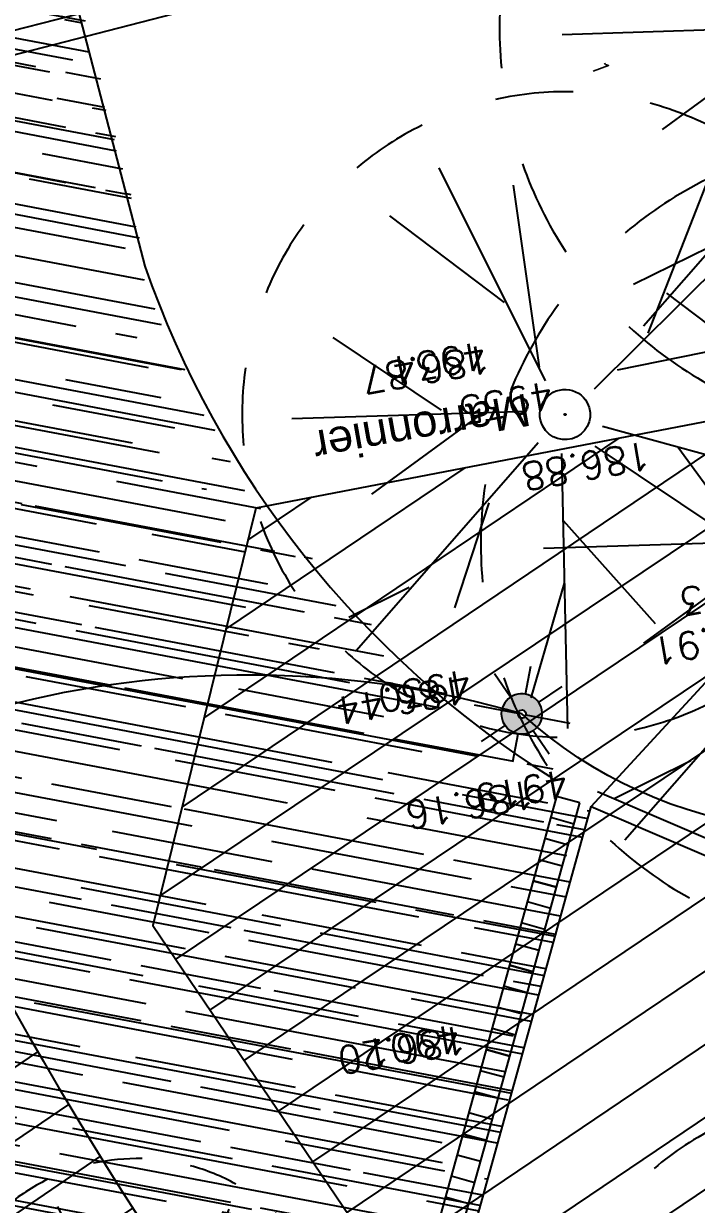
# Model space of a CAD drawing. Extents: x -2313930 to 3286427, y -3858277 to 2572692.
# Drawn here: x 4041 to 4869, y 3127 to 4582 of the extents above; entities that cross this region are included whole.
import ezdxf
from ezdxf.enums import TextEntityAlignment as Align
from ezdxf.lldxf.tags import DXFTag

# ---------------------------------------------------------------- set-up
doc = ezdxf.new("R2010")
doc.units = 0
doc.layers.add('_GAZELEC-RESERVATION 2', color=132, linetype='Continuous', lineweight=18)
doc.layers.add('Fond topo - P', color=252, linetype='Continuous', lineweight=50)
for name, color, linetype in [('Fond topo - ASS', 252, 'Continuous'), ('Fond topo - ESPACE_BOISE', 252, 'Continuous'), ('Fond topo - VEG', 252, 'Continuous'), ('Fond topo - VEG_TXT_ESSENCE', 252, 'Continuous'), ('Fond topo - Z', 252, 'Continuous'), ('Fond topo - Z_500', 252, 'Continuous'), ('prlm-VRD', 2, 'Continuous'), ('SA - bordure', 252, 'Continuous'), ('SA - bât E', 252, 'Continuous'), ('SA - béton balayé', 252, 'Continuous'), ('SA - EBC', 252, 'Continuous'), ('SA - ECL-réso', 252, 'Eclairage public'), ('SA - enrobé', 252, 'Continuous'), ('SA - limite revêtement', 252, 'Continuous')]:
    doc.layers.add(name, color=color, linetype=linetype)
for name, color, linetype, plot in [('Fond topo - N', 252, 'Continuous', False), ('Fond topo - NCACHE', 252, 'Continuous', False), ('Fond topo - ZCACHE', 252, 'Continuous', False)]:
    doc.layers.add(name, color=color, linetype=linetype, plot=plot)
doc.styles.add('2000_ARIAL', font='arial.ttf', dxfattribs={"height": 0.400000006})
doc.styles.add('Lignes', font='arial.ttf', dxfattribs={"height": 0.35})
doc.styles.add('SIMPLEX', font='simplex_.ttf', dxfattribs={"height": 1.25})
tags = doc.linetypes.add('CACHE2', pattern=[4.762499928474426, 3.174999952316284, -1.587499976158142]).pattern_tags.tags
tags[6:7] = [DXFTag(74, 4), DXFTag(75, 0), DXFTag(340, '0'), DXFTag(46, 0.0), DXFTag(50, 0.0), DXFTag(44, 0.0), DXFTag(45, 0.0)]
tags[4:5] = [DXFTag(74, 4), DXFTag(75, 0), DXFTag(340, '0'), DXFTag(46, 0.0), DXFTag(50, 0.0), DXFTag(44, 0.0), DXFTag(45, 0.0)]
tags = doc.linetypes.add('Eclairage public', pattern='A,5,-0.25,["ECL",Lignes,S=1,R=0,X=0,Y=-0.18],-1.25', length=6.5).pattern_tags.tags
tags[15:16] = [DXFTag(74, 4), DXFTag(75, 0), DXFTag(340, '0'), DXFTag(46, 0.0), DXFTag(50, 0.0), DXFTag(44, 0.0), DXFTag(45, 0.0)]
tags[4:5] = [DXFTag(74, 4), DXFTag(75, 0), DXFTag(340, '0'), DXFTag(46, 0.0), DXFTag(50, 0.0), DXFTag(44, 0.0), DXFTag(45, 0.0)]
tags = doc.linetypes.add('L1', pattern=[1.0000000298023224, 0.6000000238418579, -0.4000000059604645]).pattern_tags.tags
tags[6:7] = [DXFTag(74, 4), DXFTag(75, 0), DXFTag(340, '0'), DXFTag(46, 0.0), DXFTag(50, 0.0), DXFTag(44, 0.0), DXFTag(45, 0.0)]
tags[4:5] = [DXFTag(74, 4), DXFTag(75, 0), DXFTag(340, '0'), DXFTag(46, 0.0), DXFTag(50, 0.0), DXFTag(44, 0.0), DXFTag(45, 0.0)]
pattern_1 = [(34.27639858860678, (-277130161.1279894, -473864756.7787022), (-42.238928459823, 61.97477650275113), [])]

# ---------------------------------------------------------------- blocks, each defined once
blk = doc.blocks.new('Candélabre', base_point=(-13.42592592600001, -9.391534390999993))
for points in [[(-13.67592592600001, -9.391534390999993, -1), (-13.17592592600001, -9.391534390999993), (-13.37592592600001, -9.391534390999993, 1), (-13.475925926, -9.391534390999993)], [(-13.67592592600001, -9.391534390999993, -1), (-13.17592592600001, -9.391534390999993), (-13.37592592600001, -9.391534390999993, 1), (-13.475925926, -9.391534390999993)], [(-13.67592592600001, -9.391534390999993), (-13.475925926, -9.391534390999993, 1), (-13.37592592600001, -9.391534390999993), (-13.17592592600001, -9.391534390999993, -1)], [(-13.67592592600001, -9.391534390999993), (-13.475925926, -9.391534390999993, 1), (-13.37592592600001, -9.391534390999993), (-13.17592592600001, -9.391534390999993, -1)]]:
    blk.add_hatch(color=250).paths.add_polyline_path(points)
at = {"linetype": 'Continuous', "flags": 128}
for points in [[(-13.42592592600001, -9.141534390999993), (-13.42592592600001, -8.791534391999988)], [(-13.60270262100001, -9.214757695999992), (-13.850189994, -8.967270322999994)], [(-13.24914923200001, -9.214757696999996), (-13.001661857, -8.96727032199999)], [(-14.02592592600001, -9.391534390999993), (-13.67592592600001, -9.391534390999993)], [(-13.17592592600001, -9.391534390999993), (-12.825925927, -9.391534390999993)], [(-13.85018999600001, -9.815798461), (-13.60270262200001, -9.568311086999998)], [(-13.00166185800001, -9.815798458999993), (-13.249149231, -9.568311085999994)], [(-13.42592592600001, -9.991534390999988), (-13.42592592600001, -9.641534390999993)]]:
    blk.add_lwpolyline(points, dxfattribs=at)
for points in [[(-13.67592592600001, -9.391534390999993), (-13.475925926, -9.391534390999993, -1), (-13.37592592600001, -9.391534390999993), (-13.17592592600001, -9.391534390999993, 1)], [(-13.67592592600001, -9.391534390999993), (-13.475925926, -9.391534390999993, 1), (-13.37592592600001, -9.391534390999993), (-13.17592592600001, -9.391534390999993, -1)]]:
    blk.add_lwpolyline(points, format="xyb", close=True, dxfattribs=at)
blk = doc.blocks.new('ASS07')
at = {"ltscale": 2}
for p, q in [((-0.25, -0.45), (-0.25, 0.4500000000000001)), ((0, -0.45), (0, 0.4500000000000001)), ((0.25, -0.45), (0.25, 0.4500000000000001))]:
    blk.add_line(p, q, dxfattribs=at)
at = {"ltscale": 2, "flags": 128}
blk.add_lwpolyline([(0.5, -0.5), (0.5, 0.5), (-0.5, 0.5), (-0.5, -0.5)], close=True, dxfattribs=at)
blk = doc.blocks.new('PTOPO')
at = {"layer": 'Fond topo - NCACHE', "style": 'SIMPLEX'}
blk.add_attdef('MAT', text='', height=0.34, dxfattribs=at).set_placement((0.09999999986030161, -0.09999999962747097), align=Align.TOP_LEFT)
at = {"layer": 'Fond topo - ZCACHE', "style": 'SIMPLEX'}
blk.add_attdef('ALT', (0.09999999986030161, 0.09999999962747097), '', height=0.34, dxfattribs=at)
blk = doc.blocks.new('VEG12')
at = {"ltscale": 2}
for p, q in [((0.01815258799999997, 0.057406781), (0.100441039, 0.47293725)), ((0.05749608, 0.253444298), (0.145517598, 0.414706841)), ((0.037902722, 0.15845596), (-0.06593155700000003, 0.344147082)), ((-0.158788295, 0.086017079), (-0.245985314, 0.284587218)), ((0.04981112299999996, 0.033821695), (0.391570728, 0.285894318)), ((0.143890955, 0.107467204), (0.230033352, 0.253971609)), ((0.2917471699999999, 0.208620217), (0.392372872, 0.233301274)), ((-0.05229389700000003, 0.02983962500000001), (-0.383643778, 0.204631851)), ((-0.25001839, 0.135126714), (-0.3755999820000001, 0.091127132)), ((0.122915307, -0.02992704099999999), (0.317230371, 0.05540147100000001)), ((0.057557527, -0.01766878999999999), (0.411943876, -0.08413611500000001)), ((-0.05265807700000003, -0.029192154), (-0.412380265, -0.256628677)), ((-0.09359106700000003, -0.049762263), (-0.2956446150000001, -0.04653133200000001)), ((0.01825986499999999, -0.057372749), (0.107637982, -0.4128258760000001)), ((0.184132294, -0.04763066399999999), (0.323120213, -0.192805613)), ((0.02259491799999996, -0.07955337300000001), (0.001649748999999978, -0.36183712)), ((-0.151821475, -0.09483882200000002), (-0.2999525240000001, -0.315936062)), ((0.05371548199999998, -0.188497704), (0.197263789, -0.356749422))]:
    blk.add_line(p, q, dxfattribs=at)
for start, end in [(90, 103.8461539085843), (62.30769199853572, 76.15384597947835), (117.6923078993823, 131.5384619204946), (34.61538499867542, 48.46153799321151), (145.3846149358338, 159.2307690506909), (6.923076979206323, 20.76923090842763), (173.0769230068974, 186.9230769931026), (339.2307689837768, 353.0769230207937), (200.7692310571047, 214.6153850641662), (311.5384620067885, 325.3846150013246), (228.4615380795054, 242.3076921006177), (283.8461540205217, 297.6923080014643), (256.1538460914157, 270)]:
    blk.add_arc((0, 0), 0.496982058, start, end, dxfattribs=at)
blk = doc.blocks.new('VEG14')
at = {"ltscale": 2, "flags": 128}
for points in [[(0.5, 0, -1), (-0.5, 0, -1)], [(0.016, 0, -1), (-0.016, 0, -1)]]:
    blk.add_lwpolyline(points, format="xyb", close=True, dxfattribs=at)
blk = doc.blocks.new('VEG12A')
at = {"ltscale": 2}
for p, q in [((0.01815258799999997, 0.057406781), (0.100441039, 0.47293725)), ((0.05749608, 0.253444298), (0.145517598, 0.414706841)), ((0.037902722, 0.15845596), (-0.06593155700000003, 0.344147082)), ((-0.158788295, 0.086017079), (-0.245985314, 0.284587218)), ((0.04981112299999996, 0.033821695), (0.391570728, 0.285894318)), ((0.143890955, 0.107467204), (0.230033352, 0.253971609)), ((0.2917471699999999, 0.208620217), (0.392372872, 0.233301274)), ((-0.05229389700000003, 0.02983962500000001), (-0.383643778, 0.204631851)), ((-0.25001839, 0.135126714), (-0.3755999820000001, 0.091127132)), ((0.122915307, -0.02992704099999999), (0.317230371, 0.05540147100000001)), ((0.057557527, -0.01766878999999999), (0.411943876, -0.08413611500000001)), ((-0.05265807700000003, -0.029192154), (-0.412380265, -0.256628677)), ((-0.09359106700000003, -0.049762263), (-0.2956446150000001, -0.04653133200000001)), ((0.01825986499999999, -0.057372749), (0.107637982, -0.4128258760000001)), ((0.184132294, -0.04763066399999999), (0.323120213, -0.192805613)), ((0.02259491799999996, -0.07955337300000001), (0.001649748999999978, -0.36183712)), ((-0.151821475, -0.09483882200000002), (-0.2999525240000001, -0.315936062)), ((0.05371548199999998, -0.188497704), (0.197263789, -0.356749422))]:
    blk.add_line(p, q, dxfattribs=at)
for start, end in [(90, 103.8461539085843), (62.30769199853572, 76.15384597947835), (117.6923078993823, 131.5384619204946), (34.61538499867542, 48.46153799321151), (145.3846149358338, 159.2307690506909), (6.923076979206323, 20.76923090842763), (173.0769230068974, 186.9230769931026), (200.7692310571047, 214.6153850641662), (228.4615380795054, 242.3076921006177), (283.8461540205217, 297.6923080014643), (256.1538460914157, 270)]:
    blk.add_arc((0, 0), 0.496982058, start, end, dxfattribs=at)
blk = doc.blocks.new('A$C1F970F0F')
at = {"layer": 'SA - béton balayé'}
h = blk.add_hatch(dxfattribs=at)
h.set_pattern_fill('BETON_BALAYE', color=256, scale=49.99999999999999, angle=-10.72360141139323, style=0, pattern_type=2)
h.set_pattern_definition([(349.2763985886067, (-277130161.1279894, -473864756.7787022), (117.3825536141096, 28.65896207176165), [749.9999999999999, -99.99999999999999, 250, -49.99999999999999]), (349.2763985886067, (-277130091.1375459, -473864744.5890418), (-36.75306622226226, 74.64222748057564), [150, -16.5, 299.9999999999999, -37.49999999999999]), (349.2763985886067, (-277130128.6565508, -473864719.6726964), (261.6928111209335, -15.46358973923611), [399.9999999999999, -69.99999999999999, 200, -49.99999999999999])])
edge = h.paths.add_edge_path()
edge.add_line((4573.130290087724, 3163.502218191653), (4572.587388874553, 3138.551197714189))
edge.add_line((4572.587388874553, 3138.551197714189), (4335.959790310385, 3161.627618007976))
edge.add_line((4335.959790310386, 3161.627618007976), (4101.711702543556, 3216.883656783785))
edge.add_line((4101.711702543555, 3216.883656783785), (3794.121073818753, 3350.614405995801))
edge.add_line((3794.121073818752, 3350.614405995801), (3488.001073872328, 3650.057357819608))
edge.add_line((3488.001073872328, 3650.057357819608), (3439.443776489608, 3561.741255544226))
edge.add_line((3439.443776489609, 3561.741255544226), (3263.06660252163, 3715.505841009586))
edge.add_line((3263.06660252163, 3715.505841009587), (3382.031087821121, 3851.965219138008))
edge.add_arc((3273.82032922416, 3950.53184195427), 146.372632037321, 317.6703507273745, 373.4087672985062)
edge.add_line((3416.202902650932, 3984.475180091787), (3274.535089319977, 4543.10055028774))
edge.add_line((3274.535089319977, 4543.100550287741), (4114.862525458211, 4759.238307391579))
edge.add_line((4114.862525458211, 4759.238307391578), (4195.880464718542, 4448.19375310233))
edge.add_arc((5350.090997825002, 4851.219383762675), 1222.551272422988, 199.2481093145573, 237.5753866648528)
edge.add_line((4694.571897263747, 3819.266709212514), (4745.451040933751, 3782.601481191716))
edge.add_line((4745.451040933751, 3782.601481191716), (4573.130290087724, 3163.502218191653))
at = {"layer": 'SA - EBC'}
h = blk.add_hatch(dxfattribs=at)
h.set_pattern_fill('_USER', color=256, scale=74.99999999999999, angle=-325.7236014113932, style=0, pattern_type=0)
h.set_pattern_definition(pattern_1)
edge = h.paths.add_edge_path()
edge.add_line((5801.470568619522, -3162.013069131843), (4083.559282644929, -3271.123614088357))
edge.add_line((4083.559282644929, -3271.123614088356), (4014.481307725509, -3717.332461968055))
edge.add_line((4014.48130772551, -3717.332461968055), (3135.517961824245, -3810.19300101904))
edge.add_line((3135.517961824245, -3810.19300101904), (2274.245008604417, -3693.648081323564))
edge.add_line((2274.245008604417, -3693.648081323564), (1554.636776175834, -3420.099318784944))
edge.add_arc((2508.775769578408, -2315.674454232369), 1459.498372788833, 157.1868533427094, 229.1754823893534, ccw=False)
edge.add_arc((1966.013830892235, -2087.371785851423), 870.6752834691503, 94.3015183869224, 157.1868533106914, ccw=False)
edge.add_line((1900.708697991695, -1219.149067345796), (2859.239020416566, -1223.495634912559))
edge.add_arc((3100.860739749298, 1265.329539486049), 2500.526305395239, 264.4549516394795, 302.9422754293212)
edge.add_arc((4209.331858878893, -445.3369775435177), 462.1229708170858, 302.9422754305585, 376.8336969250394)
edge.add_arc((2214.122706379954, -1049.006753214115), 2546.655714682971, 16.8336969158998, 38.14703645440247)
edge.add_arc((3041.32627014761, -399.2990096244524), 1494.806919462396, 38.14703657403813, 72.97328584086019)
edge.add_line((3479.031970107599, 1029.988031775616), (2182.437305702805, 1414.38613606858))
edge.add_line((2182.437305702805, 1414.38613606858), (1056.590900019184, 1822.819186472099))
edge.add_arc((1766.412018482452, 3779.442320525911), 2081.398594438606, 212.7495497786225, 250.0603089288685, ccw=False)
edge.add_line((15.86575126143373, 2653.472571668582), (-104.0907319930869, 3091.26353710603))
edge.add_line((-104.0907319930869, 3091.26353710603), (-169.6986146466322, 3639.54836895815))
edge.add_line((-169.6986146466322, 3639.548368958149), (-35.58090533515337, 6158.014854826562))
edge.add_arc((-194.3533792400212, 7143.826589584332), 998.5156357593988, 279.1493507374978, 373.962283499627)
edge.add_arc((2392.201579171132, 7786.918955579627), 1666.786287877102, 172.6269749467245, 193.9622835974407, ccw=False)
edge.add_arc((-45.50651600643437, 8102.354993671941), 791.2455775503726, -7.373025019439765, 16.43829965925021)
edge.add_line((713.3969204091394, 8326.263765657093), (486.7428317772967, 9142.81155059313))
edge.add_line((486.7428317772967, 9142.811550593131), (1338.845530021721, 9564.23852196786))
edge.add_line((1338.845530021721, 9564.23852196786), (1632.623584095551, 8945.24637913095))
edge.add_line((1632.623584095551, 8945.246379130947), (1394.029444699765, 8829.874494032001))
edge.add_line((1394.029444699765, 8829.874494032001), (1731.997733793977, 8131.230781666551))
edge.add_arc((1233.216649704336, 7889.945865525577), 554.0766919865823, -19.640967550384175, 25.815335324856676, ccw=False)
edge.add_line((1755.055695752756, 7703.706797235046), (1558.214479468655, 6807.520788570679))
edge.add_line((1558.214479468655, 6807.52078857068), (1570.021725572625, 6609.158708993335))
edge.add_line((1570.021725572625, 6609.158708993335), (1852.913141606868, 5734.125706863067))
edge.add_line((1852.913141606869, 5734.125706863067), (2726.748207475315, 4020.986816292172))
edge.add_line((2726.748207475315, 4020.986816292172), (3802.352916265851, 4004.947770972833))
edge.add_arc((8355.58168857983, 5950.706307988518), 4951.552134169374, 203.138762427905, 230.8301436200186)
edge.add_arc((13583.66465597079, 12367.85935474512), 13228.79229856088, 230.8301435441083, 233.1638398044412)
edge.add_line((5652.622255943647, 1780.153648245416), (4998.697813068342, 1820.441475819727))
edge.add_line((4998.697813068342, 1820.441475819727), (4863.841220233488, 767.0816613875431))
edge.add_line((4863.841220233488, 767.0816613875434), (5595.355488733695, 631.185878681516))
edge.add_line((5595.355488733695, 631.1858786815158), (5852.747939948536, -2020.707044821664))
edge.add_line((5852.747939948536, -2020.707044821665), (5881.394298709887, -2966.563612924887))
edge.add_line((5881.394298709887, -2966.563612924887), (5801.470568619523, -3162.013069131842))
h = blk.add_hatch(dxfattribs=at)
h.set_pattern_fill('_USER', color=256, scale=74.99999999999999, angle=-325.7236014113932, style=0, pattern_type=0)
h.set_pattern_definition(pattern_1)
h.paths.add_polyline_path([(5258.989506963931, 4651.014984356799), (4979.666822061707, 4274.583990936589), (4332.460325507403, 4149.863381154346), (4205.794518420665, 3635.760149207731), (4511.894464099185, 3183.273493731516), (4833.004681518186, 2817.029383936907), (5298.321323071383, 2394.807127551241), (5623.096600573816, 2285.432920207038), (5632.124077353954, 2583.278516646508), (6097.045013464067, 2669.092105601658), (6136.1138070537, 3163.451616814499)])
at = {"layer": 'Fond topo - ESPACE_BOISE', "linetype": 'L1', "ltscale": 2, "flags": 128}
blk.add_lwpolyline([(5801.470568619522, -3162.013069131843), (4083.559282644929, -3271.123614088356), (4014.48130772551, -3717.332461968055), (3135.517961824245, -3810.19300101904), (2274.245008604417, -3693.648081323564), (1554.636776175834, -3420.099318784944, -0.3248648439675891), (1163.447808694293, -1749.787382690587, -0.2814891279475962), (1900.708697991695, -1219.149067345796), (2859.239020416566, -1223.495634912559, 0.1695292870025676), (4460.631470672048, -833.159289007697, 0.3340686001642133), (4651.652558133293, -311.5085830883972, 0.09326601102169153), (4216.884593398947, 524.0158635944096, 0.153138720952933), (3479.031970107599, 1029.988031775616), (2182.437305702805, 1414.38613606858), (1056.590900019184, 1822.819186472099, -0.1642525569996709), (15.86575126143373, 2653.472571668582), (-104.0907319930869, 3091.26353710603), (-169.6986146466322, 3639.548368958149), (-35.58090533515337, 6158.014854826562, 0.4390366150430304), (774.660880078399, 7384.751557306568, -0.09336270405047195), (739.1967976091219, 8000.81547627212, 0.104271961321091), (713.3969204091394, 8326.263765657093), (486.7428317772967, 9142.811550593131), (1338.845530021721, 9564.23852196786), (1632.623584095551, 8945.246379130947), (1394.029444699765, 8829.874494032001), (1731.997733793977, 8131.23078166655, -0.2009829630843761), (1755.055695752756, 7703.706797235046), (1558.214479468655, 6807.52078857068), (1570.021725572625, 6609.158708993335), (1852.913141606869, 5734.125706863067), (2726.748207475315, 4020.986816292172), (3802.352916265851, 4004.947770972833, 0.121417881002313), (5228.074839294609, 2111.882341611708, 0.01018302282179253), (5652.622255943647, 1780.153648245416), (4998.697813068342, 1820.441475819727), (4863.841220233488, 767.0816613875434), (5595.355488733695, 631.1858786815158), (5852.747939948536, -2020.707044821665), (5881.394298709887, -2966.563612924887)], format="xyb", close=True, dxfattribs=at)
blk.add_lwpolyline([(5258.989506963931, 4651.014984356799), (4979.666822061707, 4274.583990936589), (4332.460325507403, 4149.863381154346), (4205.794518420665, 3635.760149207731), (4511.894464099185, 3183.273493731516), (4833.004681518186, 2817.029383936907), (5298.321323071383, 2394.807127551241), (5623.096600573816, 2285.432920207038), (5632.124077353954, 2583.278516646508), (6097.045013464067, 2669.092105601658), (6136.1138070537, 3163.451616814499)], close=True, dxfattribs=at)
at = {"layer": 'SA - bordure', "elevation": 9.999999999999998e-08, "flags": 128}
for points in [[(4745.451040933751, 3782.601481191716), (4942.441865968513, 3697.870893571248, 0.5663728937268044), (5789.016839070182, 4307.953940930089)], [(4753.353526974372, 3800.974034411274), (4950.344351986258, 3716.243446795139, 0.566372894028627), (5769.087873694508, 4306.269798472242)]]:
    blk.add_lwpolyline(points, format="xyb", dxfattribs=at)
at = {"layer": 'SA - bât E', "ltscale": 2.539999961853027}
blk.add_line((3162.428376424527, 4514.265964657863), (4477.631829074864, 4852.544964174122), dxfattribs=at)
at = {"layer": 'SA - bât E', "linetype": 'CACHE2', "ltscale": 0.4000000059604645, "elevation": 9.999999999999998e-08, "flags": 128}
blk.add_lwpolyline([(4452.334892019418, 5207.177386559537), (4456.106376456162, 5193.019677964793), (4539.290898113497, 4880.754781177904), (4529.606117787474, 4878.263791849953, -0.4042738193929284), (4508.401338944957, 4840.936919406146), (4510.89232816719, 4831.252139147537), (3136.051164681259, 4476.293386931019), (3134.448397641478, 4486.335895975069, -0.42298222584704), (3096.752414570803, 4508.238948616269), (3085.881970612184, 4505.442998953775), (3061.562964121085, 4599.99347727136), (3084.998062750949, 4606.970013221125), (3026.395763403571, 4842.247144597938)], format="xyb", dxfattribs=at)
at = {"layer": 'SA - ECL-réso', "ltscale": 0.75, "elevation": 9.999999999999998e-08, "flags": 128}
blk.add_lwpolyline([(4211.594348059567, 8772.167149153966), (4211.742566942583, 8772.23947841391), (4458.098792356445, 8892.458806755378, -0.3350513344847375), (4584.328483363927, 8847.803473250202), (4616.809952052048, 8808.599022837241), (5042.739307290758, 8294.511237273231), (5065.860419526081, 8087.691896436278, 0.1072676414993963), (6079.62296544096, 7441.030052417758, 0.2368363260151426), (6098.936805357072, 6241.185489291573, 0.1580303819712795), (6250.104878546203, 5203.553497180955, 0.3075812875445359), (5573.995894290247, 4399.350074270247, -0.71596019287391), (4660.231672516651, 3896.44953452052, 0.2668949414258047), (3495.140036089631, 3613.301397804965)], format="xyb", dxfattribs=at)
at = {"layer": 'SA - enrobé'}
blk.add_lwpolyline([(4572.7933101014, 3159.23374594263), (4745.451040933751, 3782.601481191716), (5182.819084195959, 4256.725821957445), (5028.919096496217, 4115.09090593608), (5423.820175246574, 4792.584718821037), (5573.060647031216, 5059.790860066629), (5549.704713631224, 5120.186770526081), (5803.092219407483, 5177.870389379837), (5807.318864423568, 5377.280329340969), (5799.350780085459, 5718.50251793292), (5785.189330433392, 5902.991649687282), (5769.331107394724, 6051.258446360378), (5746.392111374062, 6220.651641043311), (5725.320631442495, 6347.422468146419), (5699.451703566814, 6476.063051969894), (5666.25612421492, 6616.027258444615), (5619.663738791809, 6787.760315419366), (5577.685094646538, 6928.055868523123), (5474.990457363971, 7226.701774622104), (5414.409868809304, 7376.463123443833), (2942.037605992797, 6464.210352506944), (5208.721516685753, 7792.41077509116)], dxfattribs=at)
at = {"layer": 'SA - limite revêtement', "elevation": 9.999999999999998e-08, "flags": 128}
blk.add_lwpolyline([(4114.2529846529, 4761.578459966703), (4195.880464718542, 4448.19375310233, 0.168810967354731), (4694.571898046406, 3819.266708590358)], format="xyb", dxfattribs=at)
at = {"layer": 'Fond topo - ASS', "ltscale": 2, "xscale": 107.89, "yscale": 30, "zscale": 99.99999999999997, "rotation": 74.51856058193904}
for p in [(4702.843066976541, 3738.948878635666), (4674.044399113473, 3634.973454544716), (4645.245731341913, 3530.998030436438), (4616.447063535692, 3427.022606145149), (4587.648395729472, 3323.047181853859)]:
    blk.add_blockref('ASS07', p, dxfattribs=at)
at = {"layer": 'Fond topo - P', "ltscale": 2}
ref = blk.add_blockref('PTOPO', (4719.428861098501, 4765.011210311204), dxfattribs=dict(at, xscale=99.99999999999999, yscale=99.99999999999999, zscale=99.99999999999999, rotation=10.47515377237185))
ref.add_attrib('MAT', '1', (4744.877438181296, 4697.300528983106), dxfattribs={"layer": 'Fond topo - N', "color": 0, "ltscale": 2, "height": 20, "rotation": 289.9677560362933, "style": 'SIMPLEX'})
ref.add_attrib('ALT', '186.99', (4789.122509385952, 4824.086658259973), dxfattribs={"layer": 'Fond topo - Z', "color": 0, "ltscale": 2, "height": 33.99999999999999, "rotation": 190.4751537818381, "style": 'SIMPLEX'})
ref = blk.add_blockref('PTOPO', (4630.68220891428, 4314.264193457737), dxfattribs=dict(at, xscale=99.99999999999994, yscale=99.99999999999994, zscale=99.99999999999994, rotation=190.0656205306617))
ref.add_attrib('MAT', '4934', dxfattribs={"layer": 'Fond topo - N', "color": 0, "ltscale": 2, "height": 33.99999999999999, "rotation": 190.0656204987762, "style": 'SIMPLEX'}).set_placement((4619.088367047721, 4322.362516025084), align=Align.TOP_LEFT)
ref.add_attrib('ALT', '186.87', (4618.597012756483, 4351.743271385148), dxfattribs={"layer": 'Fond topo - Z_500', "color": 0, "ltscale": 2, "height": 33.99999999999999, "rotation": 190.0656204987762, "style": 'SIMPLEX'})
ref = blk.add_blockref('PTOPO', (4713.40027610996, 4265.310921647027), dxfattribs=dict(at, xscale=99.99999999999994, yscale=99.99999999999994, zscale=99.99999999999994, rotation=190.0656205306617))
ref.add_attrib('MAT', '4935', dxfattribs={"layer": 'Fond topo - N', "color": 0, "ltscale": 2, "height": 33.99999999999999, "rotation": 190.0656204987762, "style": 'SIMPLEX'}).set_placement((4701.80643427806, 4273.409244397386), align=Align.TOP_LEFT)
ref.add_attrib('ALT', '186.88', (4815.362164901378, 4232.811841215022), dxfattribs={"layer": 'Fond topo - Z_500', "color": 0, "ltscale": 2, "height": 33.99999999999999, "rotation": 190.0656204987762, "style": 'SIMPLEX'})
ref = blk.add_blockref('PTOPO', (4984.941797827276, 4029.363185165878), dxfattribs=dict(at, xscale=99.99999999999994, yscale=99.99999999999994, zscale=99.99999999999994, rotation=190.0656205306617))
ref.add_attrib('MAT', '4943', dxfattribs={"layer": 'Fond topo - N', "color": 0, "ltscale": 2, "height": 33.99999999999999, "rotation": 190.0656204987762, "style": 'SIMPLEX'}).set_placement((4973.347955960718, 4037.461507733226), align=Align.TOP_LEFT)
ref.add_attrib('ALT', '186.91', (4976.843475081248, 4017.769343356856), dxfattribs={"layer": 'Fond topo - Z_500', "color": 0, "ltscale": 2, "height": 33.99999999999999, "rotation": 190.0656204987762, "style": 'SIMPLEX'})
ref = blk.add_blockref('PTOPO', (4612.692613800082, 3910.323312448344), dxfattribs=dict(at, xscale=99.99999999999994, yscale=99.99999999999994, zscale=99.99999999999994, rotation=190.0656205306617))
ref.add_attrib('MAT', '4930', dxfattribs={"layer": 'Fond topo - N', "color": 0, "ltscale": 2, "height": 33.99999999999999, "rotation": 190.0656204987762, "style": 'SIMPLEX'}).set_placement((4601.098771968182, 3918.421635198703), align=Align.TOP_LEFT)
ref.add_attrib('ALT', '186.44', (4587.513209105195, 3944.300869081218), dxfattribs={"layer": 'Fond topo - Z_500', "color": 0, "ltscale": 2, "height": 33.99999999999999, "rotation": 190.0656204987762, "style": 'SIMPLEX'})
ref = blk.add_blockref('PTOPO', (4731.691979593278, 3786.910384017304), dxfattribs=dict(at, xscale=99.99999999999994, yscale=99.99999999999994, zscale=99.99999999999994, rotation=190.0656205306617))
ref.add_attrib('MAT', '4919', dxfattribs={"layer": 'Fond topo - N', "color": 0, "ltscale": 2, "height": 33.99999999999999, "rotation": 190.0656204987762, "style": 'SIMPLEX'}).set_placement((4720.098137761379, 3795.008706767663), align=Align.TOP_LEFT)
ref.add_attrib('ALT', '186.16', (4672.571217833375, 3815.590601363413), dxfattribs={"layer": 'Fond topo - Z_500', "color": 0, "ltscale": 2, "height": 33.99999999999999, "rotation": 190.0656204987762, "style": 'SIMPLEX'})
ref = blk.add_blockref('PTOPO', (4598.717057500658, 3473.189459410465), dxfattribs=dict(at, xscale=99.99999999999994, yscale=99.99999999999994, zscale=99.99999999999994, rotation=190.0656205306617))
ref.add_attrib('MAT', '4901', dxfattribs={"layer": 'Fond topo - N', "color": 0, "ltscale": 2, "height": 33.99999999999999, "rotation": 190.0656204987762, "style": 'SIMPLEX'}).set_placement((4587.123215668757, 3481.287782160824), align=Align.TOP_LEFT)
ref.add_attrib('ALT', '186.20', (4588.919652203913, 3513.408129880276), dxfattribs={"layer": 'Fond topo - Z_500', "color": 0, "ltscale": 2, "height": 33.99999999999999, "rotation": 190.0656204987762, "style": 'SIMPLEX'})
at = {"layer": 'Fond topo - VEG', "ltscale": 2, "zscale": 99.99999999999997}
for name, p, xscale, yscale, rotation in [('VEG12', (5132.815866062752, 4739.825591182751), 1006.399999999999, 1006.399999999999, 192.432705982593), ('VEG12', (4713.40027610996, 4265.310921647027), 799.9999999999998, 799.9999999999998, 192.432705982593), ('VEG12', (5109.772270399869, 4106.781001120547), 1006.399999999999, 1006.399999999999, 192.432705982593), ('VEG14', (4713.40027610996, 4265.310921647027), 62, 62, 207.8417380991697), ('VEG12', (5079.17621342589, 3032.599510723959), 799.9999999999998, 799.9999999999998, 192.432705982593), ('VEG12A', (4186.501492622581, 3098.713817505098), 503.1999999999997, 503.1999999999997, 192.432705982593)]:
    blk.add_blockref(name, p, dxfattribs=dict(at, xscale=xscale, yscale=yscale, rotation=rotation))
at = {"layer": 'SA - ECL-réso', "linetype": 'ByBlock', "xscale": 99.99999999999999, "yscale": 99.99999999999999, "zscale": 99.99999999999999, "rotation": 349.2763985886067}
blk.add_blockref('Candélabre', (4660.231672516651, 3896.44953452052), dxfattribs=at)
at = {"layer": 'Fond topo - VEG_TXT_ESSENCE', "style": '2000_ARIAL'}
blk.add_text('Marronnier', height=39.99999999999999, rotation=190.0656205035111, dxfattribs=at).set_placement((4666.374303020896, 4291.497740786137))

msp = doc.modelspace()

# ---------------------------------------------------------------- linework, layer by layer
at = {"layer": '_GAZELEC-RESERVATION 2'}
msp.add_circle((486248.4803309143, -227485.9628347494), 2800178.148749841, dxfattribs=at)

# ---------------------------------------------------------------- block references
at = {"layer": 'prlm-VRD'}
msp.add_blockref('A$C1F970F0F', (-5.729869075061288, -165.0016201740946), dxfattribs=at)

doc.saveas('drawing.dxf')
